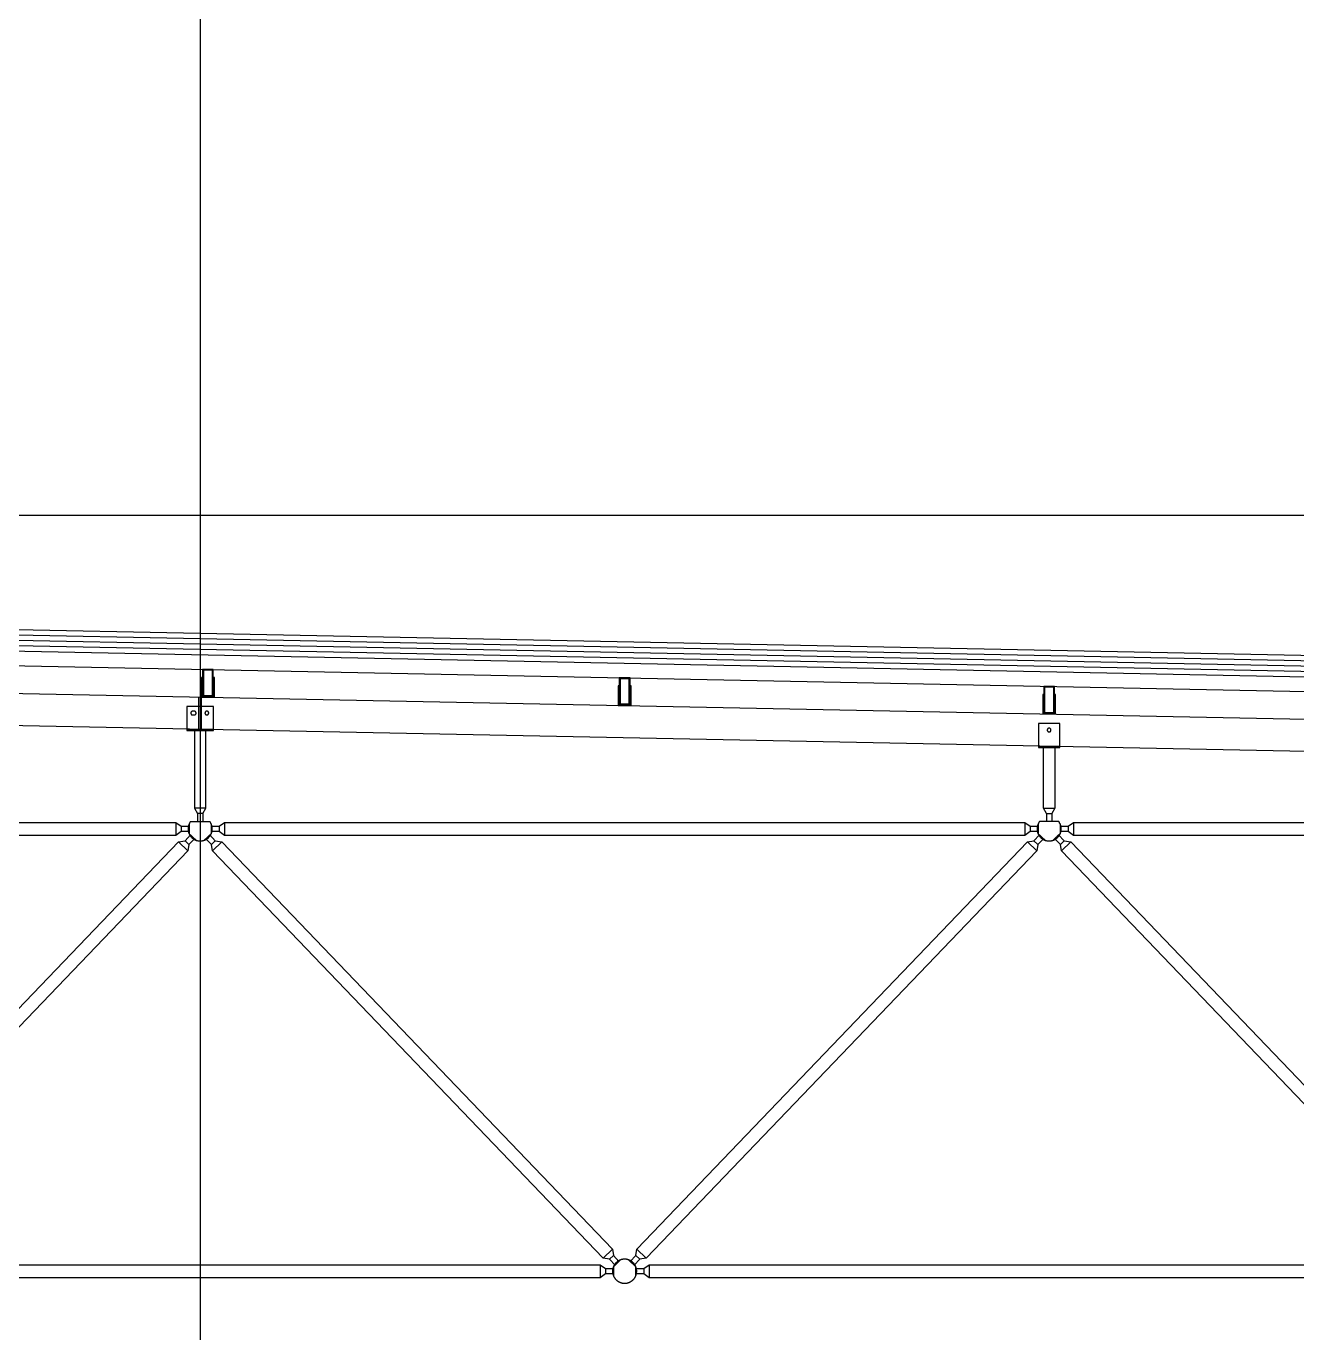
# Model space of a CAD drawing. Header units: centimetres. Extents: x 26200 to 152500, y -600 to 9300.
# Drawn here: x 134087.1 to 134561.1, y 5900.4 to 6387.9 of the extents above; entities that cross this region are included whole.
import ezdxf

# ---------------------------------------------------------------- set-up
doc = ezdxf.new("R2010")
doc.units = ezdxf.units.CM
doc.layers.add('ROTAS-MIMARI-KESIT', color=8, linetype='Continuous')

msp = doc.modelspace()

# ---------------------------------------------------------------- linework, layer by layer
at = {"layer": 'ROTAS-MIMARI-KESIT'}
for p, q in [((134152.07, 6815.33), (134152.07, 5246.86)), ((129817.44, 6205.41), (135636.64, 6205.41))]:
    msp.add_line(p, q, dxfattribs=at)
for points in [[(132727.12, 6185.91), (135502.04, 6130.41)], [(132727.16, 6187.91), (135502.08, 6132.41)], [(132727.2, 6189.91), (135502.04, 6134.41)], [(132727.04, 6181.91), (135502.04, 6126.41)], [(132727.08, 6183.91), (135502.08, 6128.41)], [(132727.04, 6176.41), (135502.04, 6120.91)], [(132885.88, 6162.93), (135422.72, 6112.19)], [(132885.88, 6150.93), (135422.72, 6100.19)], [(134152.54, 6143.6), (134152.84, 6143.6)], [(134152.54, 6142.2), (134152.84, 6142.2)], [(134157.04, 6143.6), (134157.34, 6143.6)], [(134157.04, 6142.2), (134157.34, 6142.2)], [(134151.54, 6134.1), (134151.54, 6137.6)], [(134152.54, 6134.1), (134152.54, 6137.6)], [(134307.98, 6140.44), (134308.28, 6140.44)], [(134307.98, 6139.04), (134308.28, 6139.04)], [(134312.48, 6140.44), (134312.78, 6140.44)], [(134312.48, 6139.04), (134312.78, 6139.04)], [(134466.31, 6137.28), (134466.61, 6137.28)], [(134470.81, 6137.28), (134471.11, 6137.28)], [(134149.24, 6132.3), (134149.23, 6132.3), (134149.21, 6132.3), (134149.2, 6132.3), (134149.18, 6132.3), (134149.16, 6132.3), (134149.15, 6132.3), (134149.13, 6132.3), (134149.12, 6132.29), (134149.1, 6132.29), (134149.08, 6132.29), (134149.07, 6132.28), (134149.05, 6132.28), (134149.03, 6132.27), (134149.02, 6132.27), (134149, 6132.26), (134148.99, 6132.26), (134148.97, 6132.25), (134148.95, 6132.24), (134148.94, 6132.23), (134148.92, 6132.23), (134148.91, 6132.22), (134148.89, 6132.21), (134148.88, 6132.2), (134148.86, 6132.19), (134148.85, 6132.18), (134148.83, 6132.17), (134148.82, 6132.16), (134148.8, 6132.15), (134148.79, 6132.14), (134148.77, 6132.12), (134148.76, 6132.11), (134148.75, 6132.1), (134148.74, 6132.09), (134148.72, 6132.07), (134148.71, 6132.06), (134148.7, 6132.05), (134148.69, 6132.03), (134148.68, 6132.02), (134148.67, 6132), (134148.66, 6131.99), (134148.65, 6131.97), (134148.64, 6131.96), (134148.63, 6131.94), (134148.62, 6131.93), (134148.61, 6131.91), (134148.61, 6131.89), (134148.6, 6131.88), (134148.59, 6131.86), (134148.59, 6131.85), (134148.58, 6131.83), (134148.58, 6131.81), (134148.57, 6131.8), (134148.57, 6131.78), (134148.56, 6131.76), (134148.56, 6131.75), (134148.55, 6131.73), (134148.55, 6131.72), (134148.55, 6131.7), (134148.55, 6131.68), (134148.55, 6131.67), (134148.54, 6131.65), (134148.54, 6131.64), (134148.54, 6131.62), (134148.54, 6131.6), (134148.54, 6131.59), (134148.54, 6131.57), (134148.54, 6131.56), (134148.55, 6131.54), (134148.55, 6131.53), (134148.55, 6131.51), (134148.55, 6131.49), (134148.55, 6131.48), (134148.56, 6131.46), (134148.56, 6131.44), (134148.57, 6131.43), (134148.57, 6131.41), (134148.58, 6131.4), (134148.58, 6131.38), (134148.59, 6131.36), (134148.59, 6131.35), (134148.6, 6131.33), (134148.61, 6131.31), (134148.61, 6131.3), (134148.62, 6131.28), (134148.63, 6131.27), (134148.64, 6131.25), (134148.65, 6131.24), (134148.66, 6131.22), (134148.67, 6131.21), (134148.68, 6131.19), (134148.69, 6131.18), (134148.7, 6131.16), (134148.71, 6131.15), (134148.72, 6131.14), (134148.74, 6131.12), (134148.75, 6131.11), (134148.76, 6131.1), (134148.77, 6131.08), (134148.79, 6131.07), (134148.8, 6131.06), (134148.82, 6131.05), (134148.83, 6131.04), (134148.85, 6131.03), (134148.86, 6131.02), (134148.88, 6131.01), (134148.89, 6131), (134148.91, 6130.99), (134148.92, 6130.98), (134148.94, 6130.97), (134148.95, 6130.97), (134148.97, 6130.96), (134148.99, 6130.95), (134149, 6130.95), (134149.02, 6130.94), (134149.03, 6130.94), (134149.05, 6130.93), (134149.07, 6130.93), (134149.08, 6130.92), (134149.1, 6130.92), (134149.12, 6130.92), (134149.13, 6130.91), (134149.15, 6130.91), (134149.16, 6130.91), (134149.18, 6130.91), (134149.2, 6130.91), (134149.21, 6130.9), (134149.23, 6130.9), (134149.24, 6130.9)], [(134149.84, 6132.3), (134149.24, 6132.3)], [(134149.84, 6130.9), (134149.86, 6130.9), (134149.87, 6130.9), (134149.89, 6130.91), (134149.91, 6130.91), (134149.92, 6130.91), (134149.94, 6130.91), (134149.95, 6130.91), (134149.97, 6130.92), (134149.99, 6130.92), (134150, 6130.92), (134150.02, 6130.93), (134150.04, 6130.93), (134150.05, 6130.94), (134150.07, 6130.94), (134150.08, 6130.95), (134150.1, 6130.95), (134150.12, 6130.96), (134150.13, 6130.97), (134150.15, 6130.97), (134150.16, 6130.98), (134150.18, 6130.99), (134150.2, 6131), (134150.21, 6131.01), (134150.23, 6131.02), (134150.24, 6131.03), (134150.26, 6131.04), (134150.27, 6131.05), (134150.28, 6131.06), (134150.3, 6131.07), (134150.31, 6131.08), (134150.33, 6131.1), (134150.34, 6131.11), (134150.35, 6131.12), (134150.36, 6131.14), (134150.38, 6131.15), (134150.39, 6131.16), (134150.4, 6131.18), (134150.41, 6131.19), (134150.42, 6131.21), (134150.43, 6131.22), (134150.44, 6131.24), (134150.45, 6131.25), (134150.46, 6131.27), (134150.47, 6131.28), (134150.47, 6131.3), (134150.48, 6131.31), (134150.49, 6131.33), (134150.49, 6131.35), (134150.5, 6131.36), (134150.51, 6131.38), (134150.51, 6131.4), (134150.52, 6131.41), (134150.52, 6131.43), (134150.52, 6131.44), (134150.53, 6131.46), (134150.53, 6131.48), (134150.53, 6131.49), (134150.54, 6131.51), (134150.54, 6131.53), (134150.54, 6131.54), (134150.54, 6131.56), (134150.54, 6131.57), (134150.54, 6131.59), (134150.54, 6131.6), (134150.54, 6131.62), (134150.54, 6131.64), (134150.54, 6131.65), (134150.54, 6131.67), (134150.54, 6131.68), (134150.54, 6131.7), (134150.53, 6131.72), (134150.53, 6131.73), (134150.53, 6131.75), (134150.52, 6131.76), (134150.52, 6131.78), (134150.52, 6131.8), (134150.51, 6131.81), (134150.51, 6131.83), (134150.5, 6131.85), (134150.49, 6131.86), (134150.49, 6131.88), (134150.48, 6131.89), (134150.47, 6131.91), (134150.47, 6131.93), (134150.46, 6131.94), (134150.45, 6131.96), (134150.44, 6131.97), (134150.43, 6131.99), (134150.42, 6132), (134150.41, 6132.02), (134150.4, 6132.03), (134150.39, 6132.05), (134150.38, 6132.06), (134150.36, 6132.07), (134150.35, 6132.09), (134150.34, 6132.1), (134150.33, 6132.11), (134150.31, 6132.12), (134150.3, 6132.14), (134150.28, 6132.15), (134150.27, 6132.16), (134150.26, 6132.17), (134150.24, 6132.18), (134150.23, 6132.19), (134150.21, 6132.2), (134150.2, 6132.21), (134150.18, 6132.22), (134150.16, 6132.23), (134150.15, 6132.23), (134150.13, 6132.24), (134150.12, 6132.25), (134150.1, 6132.26), (134150.08, 6132.26), (134150.07, 6132.27), (134150.05, 6132.27), (134150.04, 6132.28), (134150.02, 6132.28), (134150, 6132.29), (134149.99, 6132.29), (134149.97, 6132.29), (134149.95, 6132.3), (134149.94, 6132.3), (134149.92, 6132.3), (134149.91, 6132.3), (134149.89, 6132.3), (134149.87, 6132.3), (134149.86, 6132.3), (134149.84, 6132.3)], [(134151.54, 6125.62), (134151.54, 6134.1)], [(134152.54, 6125.59), (134152.54, 6134.1)], [(134466.31, 6135.88), (134466.61, 6135.88)], [(134470.81, 6135.88), (134471.11, 6135.88)], [(134149.24, 6130.9), (134149.84, 6130.9)], [(134147.04, 6125.6), (134157.04, 6125.6)], [(134149.92, 6125.1), (134149.92, 6096.11)], [(134154.16, 6096.11), (134154.16, 6125.1)], [(134464.71, 6119.27), (134472.71, 6119.27)], [(134466.59, 6096.11), (134466.59, 6118.77)], [(134470.83, 6118.77), (134470.83, 6096.11)], [(134149.92, 6096.11), (134151.04, 6094.11)], [(134154.16, 6096.11), (134149.92, 6096.11)], [(134151.04, 6094.11), (134151.04, 6091.11)], [(134153.04, 6094.11), (134151.04, 6094.11)], [(134153.04, 6094.11), (134154.16, 6096.11)], [(134153.04, 6094.11), (134153.04, 6091.11)], [(134467.71, 6094.11), (134466.59, 6096.11)], [(134466.59, 6096.11), (134470.83, 6096.11)], [(134467.71, 6094.11), (134467.71, 6091.11)], [(134467.71, 6094.11), (134469.71, 6094.11)], [(134470.83, 6096.11), (134469.71, 6094.11)], [(134469.71, 6094.11), (134469.71, 6091.11)], [(133839.48, 6089.41), (133842.48, 6089.41), (133844.48, 6090.82), (134142.94, 6090.82), (134144.94, 6089.41), (134147.94, 6089.41)], [(134142.94, 6090.82), (134142.94, 6085.99)], [(134144.94, 6089.41), (134144.94, 6087.41)], [(134148.44, 6091.11), (134148.36, 6090.99), (134148.27, 6090.86), (134148.19, 6090.74), (134148.12, 6090.6), (134148.04, 6090.47), (134147.97, 6090.33), (134147.91, 6090.19), (134147.85, 6090.05), (134147.8, 6089.9), (134147.77, 6089.82), (134147.75, 6089.75), (134147.72, 6089.67), (134147.7, 6089.6), (134147.68, 6089.52), (134147.66, 6089.44), (134147.65, 6089.36), (134147.63, 6089.29), (134147.61, 6089.21), (134147.6, 6089.13), (134147.59, 6089.05), (134147.58, 6088.97), (134147.57, 6088.89), (134147.56, 6088.81), (134147.55, 6088.73), (134147.55, 6088.65), (134147.55, 6088.57), (134147.54, 6088.49), (134147.54, 6088.41), (134147.54, 6088.33), (134147.55, 6088.26), (134147.55, 6088.18), (134147.55, 6088.1), (134147.56, 6088.02), (134147.57, 6087.94), (134147.58, 6087.86), (134147.59, 6087.78), (134147.6, 6087.7), (134147.63, 6087.55), (134147.66, 6087.4), (134147.7, 6087.25), (134147.74, 6087.1), (134147.79, 6086.95), (134147.84, 6086.81), (134147.89, 6086.67), (134147.95, 6086.53), (134148.02, 6086.4), (134148.09, 6086.26), (134148.16, 6086.13), (134148.24, 6086.01), (134148.32, 6085.88), (134148.41, 6085.75), (134148.5, 6085.63), (134148.6, 6085.51), (134148.71, 6085.39), (134148.81, 6085.28), (134148.87, 6085.22), (134148.92, 6085.17), (134148.98, 6085.11), (134149.04, 6085.06), (134149.1, 6085.01), (134149.16, 6084.95), (134149.22, 6084.9), (134149.28, 6084.85), (134149.35, 6084.81), (134149.41, 6084.76), (134149.48, 6084.71), (134149.54, 6084.67), (134149.61, 6084.62), (134149.68, 6084.58), (134149.75, 6084.54), (134149.81, 6084.5), (134149.88, 6084.46), (134149.95, 6084.42), (134150.03, 6084.39), (134150.1, 6084.35), (134150.17, 6084.32), (134150.24, 6084.29), (134150.32, 6084.25), (134150.39, 6084.22), (134150.46, 6084.2), (134150.54, 6084.17), (134150.61, 6084.14), (134150.69, 6084.12), (134150.84, 6084.07), (134150.99, 6084.03), (134151.14, 6084), (134151.29, 6083.97), (134151.44, 6083.95), (134151.59, 6083.93), (134151.75, 6083.92), (134151.89, 6083.91), (134152.04, 6083.91), (134152.19, 6083.91), (134152.34, 6083.92), (134152.49, 6083.93), (134152.64, 6083.95), (134152.79, 6083.97), (134152.95, 6084), (134153.1, 6084.03), (134153.25, 6084.07), (134153.4, 6084.12), (134153.47, 6084.14), (134153.55, 6084.17), (134153.62, 6084.2), (134153.7, 6084.22), (134153.77, 6084.25), (134153.84, 6084.29), (134153.92, 6084.32), (134153.99, 6084.35), (134154.06, 6084.39), (134154.13, 6084.42), (134154.2, 6084.46), (134154.27, 6084.5), (134154.34, 6084.54), (134154.41, 6084.58), (134154.48, 6084.62), (134154.54, 6084.67), (134154.61, 6084.71), (134154.67, 6084.76), (134154.74, 6084.81), (134154.8, 6084.85), (134154.86, 6084.9), (134154.93, 6084.95), (134154.99, 6085.01), (134155.05, 6085.06), (134155.1, 6085.11), (134155.16, 6085.17), (134155.22, 6085.22), (134155.27, 6085.28), (134155.38, 6085.39), (134155.48, 6085.51), (134155.58, 6085.63), (134155.68, 6085.75), (134155.76, 6085.88), (134155.85, 6086.01), (134155.93, 6086.13), (134156, 6086.26), (134156.07, 6086.4), (134156.13, 6086.53), (134156.19, 6086.67), (134156.25, 6086.81), (134156.3, 6086.95), (134156.35, 6087.1), (134156.39, 6087.25), (134156.43, 6087.4), (134156.46, 6087.55), (134156.49, 6087.7), (134156.5, 6087.78), (134156.51, 6087.86), (134156.52, 6087.94), (134156.53, 6088.02), (134156.53, 6088.1), (134156.54, 6088.18), (134156.54, 6088.26), (134156.54, 6088.33), (134156.54, 6088.41), (134156.54, 6088.49), (134156.54, 6088.57), (134156.54, 6088.65), (134156.53, 6088.73), (134156.53, 6088.81), (134156.52, 6088.89), (134156.51, 6088.97), (134156.5, 6089.05), (134156.49, 6089.13), (134156.47, 6089.21), (134156.46, 6089.29), (134156.44, 6089.36), (134156.42, 6089.44), (134156.4, 6089.52), (134156.38, 6089.6), (134156.36, 6089.67), (134156.34, 6089.75), (134156.32, 6089.82), (134156.29, 6089.9), (134156.24, 6090.05), (134156.18, 6090.19), (134156.11, 6090.33), (134156.04, 6090.47), (134155.97, 6090.6), (134155.89, 6090.74), (134155.81, 6090.86), (134155.73, 6090.99), (134155.64, 6091.11)], [(134147.94, 6090.26), (134147.94, 6086.55)], [(134148.44, 6091.11), (134155.64, 6091.11)], [(134156.14, 6089.41), (134159.14, 6089.41), (134161.14, 6090.82), (134459.61, 6090.82), (134461.61, 6089.41), (134464.61, 6089.41)], [(134156.14, 6090.26), (134156.14, 6086.55)], [(134159.14, 6089.41), (134159.14, 6087.41)], [(134161.14, 6090.82), (134161.14, 6085.99)], [(134459.61, 6090.82), (134459.61, 6085.99)], [(134461.61, 6089.41), (134461.61, 6087.41)], [(134465.11, 6091.11), (134465.02, 6090.99), (134464.94, 6090.86), (134464.86, 6090.74), (134464.78, 6090.6), (134464.71, 6090.47), (134464.64, 6090.33), (134464.58, 6090.19), (134464.52, 6090.05), (134464.46, 6089.9), (134464.44, 6089.82), (134464.41, 6089.75), (134464.39, 6089.67), (134464.37, 6089.6), (134464.35, 6089.52), (134464.33, 6089.44), (134464.31, 6089.36), (134464.3, 6089.29), (134464.28, 6089.21), (134464.27, 6089.13), (134464.26, 6089.05), (134464.25, 6088.97), (134464.24, 6088.89), (134464.23, 6088.81), (134464.22, 6088.73), (134464.22, 6088.65), (134464.21, 6088.57), (134464.21, 6088.49), (134464.21, 6088.41), (134464.21, 6088.33), (134464.21, 6088.26), (134464.22, 6088.18), (134464.22, 6088.1), (134464.23, 6088.02), (134464.23, 6087.94), (134464.24, 6087.86), (134464.25, 6087.78), (134464.27, 6087.7), (134464.29, 6087.55), (134464.33, 6087.4), (134464.36, 6087.25), (134464.41, 6087.1), (134464.45, 6086.95), (134464.5, 6086.81), (134464.56, 6086.67), (134464.62, 6086.53), (134464.68, 6086.4), (134464.75, 6086.26), (134464.83, 6086.13), (134464.91, 6086.01), (134464.99, 6085.88), (134465.08, 6085.75), (134465.17, 6085.63), (134465.27, 6085.51), (134465.37, 6085.39), (134465.48, 6085.28), (134465.53, 6085.22), (134465.59, 6085.17), (134465.65, 6085.11), (134465.71, 6085.06), (134465.77, 6085.01), (134465.83, 6084.95), (134465.89, 6084.9), (134465.95, 6084.85), (134466.01, 6084.81), (134466.08, 6084.76), (134466.14, 6084.71), (134466.21, 6084.67), (134466.28, 6084.62), (134466.34, 6084.58), (134466.41, 6084.54), (134466.48, 6084.5), (134466.55, 6084.46), (134466.62, 6084.42), (134466.69, 6084.39), (134466.76, 6084.35), (134466.84, 6084.32), (134466.91, 6084.29), (134466.98, 6084.25), (134467.06, 6084.22), (134467.13, 6084.2), (134467.2, 6084.17), (134467.28, 6084.14), (134467.35, 6084.12), (134467.5, 6084.07), (134467.65, 6084.03), (134467.81, 6084), (134467.96, 6083.97), (134468.11, 6083.95), (134468.26, 6083.93), (134468.41, 6083.92), (134468.56, 6083.91), (134468.71, 6083.91), (134468.86, 6083.91), (134469.01, 6083.92), (134469.16, 6083.93), (134469.31, 6083.95), (134469.46, 6083.97), (134469.61, 6084), (134469.76, 6084.03), (134469.92, 6084.07), (134470.07, 6084.12), (134470.14, 6084.14), (134470.22, 6084.17), (134470.29, 6084.2), (134470.36, 6084.22), (134470.44, 6084.25), (134470.51, 6084.29), (134470.58, 6084.32), (134470.66, 6084.35), (134470.73, 6084.39), (134470.8, 6084.42), (134470.87, 6084.46), (134470.94, 6084.5), (134471.01, 6084.54), (134471.08, 6084.58), (134471.14, 6084.62), (134471.21, 6084.67), (134471.28, 6084.71), (134471.34, 6084.76), (134471.41, 6084.81), (134471.47, 6084.85), (134471.53, 6084.9), (134471.59, 6084.95), (134471.65, 6085.01), (134471.71, 6085.06), (134471.77, 6085.11), (134471.83, 6085.17), (134471.89, 6085.22), (134471.94, 6085.28), (134472.05, 6085.39), (134472.15, 6085.51), (134472.25, 6085.63), (134472.34, 6085.75), (134472.43, 6085.88), (134472.51, 6086.01), (134472.59, 6086.13), (134472.67, 6086.26), (134472.73, 6086.4), (134472.8, 6086.53), (134472.86, 6086.67), (134472.92, 6086.81), (134472.97, 6086.95), (134473.01, 6087.1), (134473.06, 6087.25), (134473.09, 6087.4), (134473.13, 6087.55), (134473.15, 6087.7), (134473.17, 6087.78), (134473.18, 6087.86), (134473.19, 6087.94), (134473.19, 6088.02), (134473.2, 6088.1), (134473.2, 6088.18), (134473.21, 6088.26), (134473.21, 6088.33), (134473.21, 6088.41), (134473.21, 6088.49), (134473.21, 6088.57), (134473.2, 6088.65), (134473.2, 6088.73), (134473.19, 6088.81), (134473.18, 6088.89), (134473.17, 6088.97), (134473.16, 6089.05), (134473.15, 6089.13), (134473.14, 6089.21), (134473.12, 6089.29), (134473.11, 6089.36), (134473.09, 6089.44), (134473.07, 6089.52), (134473.05, 6089.6), (134473.03, 6089.67), (134473.01, 6089.75), (134472.98, 6089.82), (134472.96, 6089.9), (134472.9, 6090.05), (134472.84, 6090.19), (134472.78, 6090.33), (134472.71, 6090.47), (134472.64, 6090.6), (134472.56, 6090.74), (134472.48, 6090.86), (134472.4, 6090.99), (134472.31, 6091.11)], [(134464.61, 6090.26), (134464.61, 6086.55)], [(134472.31, 6091.11), (134465.11, 6091.11)], [(134472.81, 6089.41), (134475.81, 6089.41), (134477.81, 6090.82), (134776.28, 6090.82), (134778.28, 6089.41), (134781.28, 6089.41)], [(134472.81, 6090.26), (134472.81, 6086.55)], [(134475.81, 6089.41), (134475.81, 6087.41)], [(134477.81, 6090.82), (134477.81, 6085.99)], [(134147.94, 6087.41), (134144.94, 6087.41), (134142.94, 6085.99), (133844.48, 6085.99), (133842.48, 6087.41), (133839.48, 6087.41)], [(134144, 6083.52), (134147.49, 6080.17)], [(134146.41, 6083.98), (134147.85, 6082.59)], [(134147.87, 6086.73), (134150.54, 6084.17)], [(134156.22, 6086.73), (134153.54, 6084.17)], [(134464.61, 6087.41), (134461.61, 6087.41), (134459.61, 6085.99), (134161.14, 6085.99), (134159.14, 6087.41), (134156.14, 6087.41)], [(134157.68, 6083.98), (134156.24, 6082.59)], [(134160.09, 6083.52), (134156.6, 6080.17)], [(134460.67, 6083.52), (134464.15, 6080.17)], [(134463.07, 6083.98), (134464.52, 6082.59)], [(134464.53, 6086.73), (134467.21, 6084.17)], [(134472.89, 6086.73), (134470.21, 6084.17)], [(134781.28, 6087.41), (134778.28, 6087.41), (134776.28, 6085.99), (134477.81, 6085.99), (134475.81, 6087.41), (134472.81, 6087.41)], [(134474.35, 6083.98), (134472.9, 6082.59)], [(134476.75, 6083.52), (134473.27, 6080.17)], [(134305.82, 5931.65), (134302.33, 5928.3)], [(134306.18, 5929.22), (134304.74, 5927.84)], [(134308.88, 5927.65), (134306.2, 5925.08)], [(134311.88, 5927.65), (134314.55, 5925.08)], [(134314.57, 5929.22), (134316.01, 5927.84)], [(134314.93, 5931.65), (134318.42, 5928.3)], [(133997.81, 5924.41), (134000.81, 5924.41), (134002.81, 5925.82), (134301.28, 5925.82), (134303.28, 5924.41), (134306.28, 5924.41)], [(134301.28, 5925.82), (134301.28, 5920.99)], [(134303.28, 5924.41), (134303.28, 5922.41)], [(134306.28, 5925.26), (134306.28, 5921.55)], [(134314.48, 5924.41), (134317.48, 5924.41), (134319.48, 5925.82), (134617.94, 5925.82), (134619.94, 5924.41), (134622.94, 5924.41)], [(134314.48, 5925.26), (134314.48, 5921.55)], [(134317.48, 5924.41), (134317.48, 5922.41)], [(134319.48, 5925.82), (134319.48, 5920.99)], [(134306.28, 5922.41), (134303.28, 5922.41), (134301.28, 5920.99), (134002.81, 5920.99), (134000.81, 5922.41), (133997.81, 5922.41)], [(134622.94, 5922.41), (134619.94, 5922.41), (134617.94, 5920.99), (134319.48, 5920.99), (134317.48, 5922.41), (134314.48, 5922.41)]]:
    msp.add_lwpolyline(points, dxfattribs=at)
for points in [[(134152.94, 6137.9), (134156.94, 6137.9), (134156.94, 6147.9), (134152.94, 6147.9)], [(134153.24, 6138.2), (134156.64, 6138.2), (134156.64, 6147.6), (134153.24, 6147.6)], [(134157.04, 6137.9), (134152.84, 6137.9), (134152.84, 6144.9), (134152.54, 6144.9), (134152.54, 6137.6), (134157.34, 6137.6), (134157.34, 6144.9), (134157.04, 6144.9)], [(134308.38, 6134.74), (134312.38, 6134.74), (134312.38, 6144.74), (134308.38, 6144.74)], [(134308.68, 6135.04), (134312.08, 6135.04), (134312.08, 6144.44), (134308.68, 6144.44)], [(134312.48, 6134.74), (134308.28, 6134.74), (134308.28, 6141.74), (134307.98, 6141.74), (134307.98, 6134.44), (134312.78, 6134.44), (134312.78, 6141.74), (134312.48, 6141.74)], [(134470.81, 6131.58), (134466.61, 6131.58), (134466.61, 6138.58), (134466.31, 6138.58), (134466.31, 6131.28), (134471.11, 6131.28), (134471.11, 6138.58), (134470.81, 6138.58)], [(134466.71, 6131.58), (134470.71, 6131.58), (134470.71, 6141.58), (134466.71, 6141.58)], [(134467.01, 6131.88), (134470.41, 6131.88), (134470.41, 6141.28), (134467.01, 6141.28)], [(134157.04, 6134.1), (134147.04, 6134.1), (134147.04, 6125.1), (134157.04, 6125.1)], [(134155.24, 6131.6), (134155.24, 6131.62), (134155.24, 6131.64), (134155.24, 6131.65), (134155.24, 6131.67), (134155.24, 6131.68), (134155.24, 6131.7), (134155.23, 6131.72), (134155.23, 6131.73), (134155.23, 6131.75), (134155.22, 6131.76), (134155.22, 6131.78), (134155.22, 6131.8), (134155.21, 6131.81), (134155.21, 6131.83), (134155.2, 6131.85), (134155.19, 6131.86), (134155.19, 6131.88), (134155.18, 6131.89), (134155.17, 6131.91), (134155.17, 6131.93), (134155.16, 6131.94), (134155.15, 6131.96), (134155.14, 6131.97), (134155.13, 6131.99), (134155.12, 6132), (134155.11, 6132.02), (134155.1, 6132.03), (134155.09, 6132.05), (134155.08, 6132.06), (134155.06, 6132.07), (134155.05, 6132.09), (134155.04, 6132.1), (134155.03, 6132.11), (134155.01, 6132.12), (134155, 6132.14), (134154.98, 6132.15), (134154.97, 6132.16), (134154.96, 6132.17), (134154.94, 6132.18), (134154.93, 6132.19), (134154.91, 6132.2), (134154.9, 6132.21), (134154.88, 6132.22), (134154.86, 6132.23), (134154.85, 6132.23), (134154.83, 6132.24), (134154.82, 6132.25), (134154.8, 6132.26), (134154.78, 6132.26), (134154.77, 6132.27), (134154.75, 6132.27), (134154.74, 6132.28), (134154.72, 6132.28), (134154.7, 6132.29), (134154.69, 6132.29), (134154.67, 6132.29), (134154.65, 6132.3), (134154.64, 6132.3), (134154.62, 6132.3), (134154.61, 6132.3), (134154.59, 6132.3), (134154.57, 6132.3), (134154.56, 6132.3), (134154.54, 6132.3), (134154.53, 6132.3), (134154.51, 6132.3), (134154.5, 6132.3), (134154.48, 6132.3), (134154.46, 6132.3), (134154.45, 6132.3), (134154.43, 6132.3), (134154.42, 6132.29), (134154.4, 6132.29), (134154.38, 6132.29), (134154.37, 6132.28), (134154.35, 6132.28), (134154.33, 6132.27), (134154.32, 6132.27), (134154.3, 6132.26), (134154.29, 6132.26), (134154.27, 6132.25), (134154.25, 6132.24), (134154.24, 6132.23), (134154.22, 6132.23), (134154.21, 6132.22), (134154.19, 6132.21), (134154.18, 6132.2), (134154.16, 6132.19), (134154.15, 6132.18), (134154.13, 6132.17), (134154.12, 6132.16), (134154.1, 6132.15), (134154.09, 6132.14), (134154.07, 6132.12), (134154.06, 6132.11), (134154.05, 6132.1), (134154.04, 6132.09), (134154.02, 6132.07), (134154.01, 6132.06), (134154, 6132.05), (134153.99, 6132.03), (134153.98, 6132.02), (134153.97, 6132), (134153.96, 6131.99), (134153.95, 6131.97), (134153.94, 6131.96), (134153.93, 6131.94), (134153.92, 6131.93), (134153.91, 6131.91), (134153.91, 6131.89), (134153.9, 6131.88), (134153.89, 6131.86), (134153.89, 6131.85), (134153.88, 6131.83), (134153.88, 6131.81), (134153.87, 6131.8), (134153.87, 6131.78), (134153.86, 6131.76), (134153.86, 6131.75), (134153.85, 6131.73), (134153.85, 6131.72), (134153.85, 6131.7), (134153.85, 6131.68), (134153.85, 6131.67), (134153.84, 6131.65), (134153.84, 6131.64), (134153.84, 6131.62), (134153.84, 6131.6), (134153.84, 6131.59), (134153.84, 6131.57), (134153.84, 6131.56), (134153.85, 6131.54), (134153.85, 6131.53), (134153.85, 6131.51), (134153.85, 6131.49), (134153.85, 6131.48), (134153.86, 6131.46), (134153.86, 6131.44), (134153.87, 6131.43), (134153.87, 6131.41), (134153.88, 6131.4), (134153.88, 6131.38), (134153.89, 6131.36), (134153.89, 6131.35), (134153.9, 6131.33), (134153.91, 6131.31), (134153.91, 6131.3), (134153.92, 6131.28), (134153.93, 6131.27), (134153.94, 6131.25), (134153.95, 6131.24), (134153.96, 6131.22), (134153.97, 6131.21), (134153.98, 6131.19), (134153.99, 6131.18), (134154, 6131.16), (134154.01, 6131.15), (134154.02, 6131.14), (134154.04, 6131.12), (134154.05, 6131.11), (134154.06, 6131.1), (134154.07, 6131.08), (134154.09, 6131.07), (134154.1, 6131.06), (134154.12, 6131.05), (134154.13, 6131.04), (134154.15, 6131.03), (134154.16, 6131.02), (134154.18, 6131.01), (134154.19, 6131), (134154.21, 6130.99), (134154.22, 6130.98), (134154.24, 6130.97), (134154.25, 6130.97), (134154.27, 6130.96), (134154.29, 6130.95), (134154.3, 6130.95), (134154.32, 6130.94), (134154.33, 6130.94), (134154.35, 6130.93), (134154.37, 6130.93), (134154.38, 6130.92), (134154.4, 6130.92), (134154.42, 6130.92), (134154.43, 6130.91), (134154.45, 6130.91), (134154.46, 6130.91), (134154.48, 6130.91), (134154.5, 6130.91), (134154.51, 6130.9), (134154.53, 6130.9), (134154.54, 6130.9), (134154.56, 6130.9), (134154.57, 6130.9), (134154.59, 6130.91), (134154.61, 6130.91), (134154.62, 6130.91), (134154.64, 6130.91), (134154.65, 6130.91), (134154.67, 6130.92), (134154.69, 6130.92), (134154.7, 6130.92), (134154.72, 6130.93), (134154.74, 6130.93), (134154.75, 6130.94), (134154.77, 6130.94), (134154.78, 6130.95), (134154.8, 6130.95), (134154.82, 6130.96), (134154.83, 6130.97), (134154.85, 6130.97), (134154.86, 6130.98), (134154.88, 6130.99), (134154.9, 6131), (134154.91, 6131.01), (134154.93, 6131.02), (134154.94, 6131.03), (134154.96, 6131.04), (134154.97, 6131.05), (134154.98, 6131.06), (134155, 6131.07), (134155.01, 6131.08), (134155.03, 6131.1), (134155.04, 6131.11), (134155.05, 6131.12), (134155.06, 6131.14), (134155.08, 6131.15), (134155.09, 6131.16), (134155.1, 6131.18), (134155.11, 6131.19), (134155.12, 6131.21), (134155.13, 6131.22), (134155.14, 6131.24), (134155.15, 6131.25), (134155.16, 6131.27), (134155.17, 6131.28), (134155.17, 6131.3), (134155.18, 6131.31), (134155.19, 6131.33), (134155.19, 6131.35), (134155.2, 6131.36), (134155.21, 6131.38), (134155.21, 6131.4), (134155.22, 6131.41), (134155.22, 6131.43), (134155.22, 6131.44), (134155.23, 6131.46), (134155.23, 6131.48), (134155.23, 6131.49), (134155.24, 6131.51), (134155.24, 6131.53), (134155.24, 6131.54), (134155.24, 6131.56), (134155.24, 6131.57), (134155.24, 6131.59)], [(134472.71, 6127.77), (134464.71, 6127.77), (134464.71, 6118.77), (134472.71, 6118.77)], [(134469.41, 6125.27), (134469.41, 6125.29), (134469.41, 6125.3), (134469.41, 6125.32), (134469.41, 6125.33), (134469.41, 6125.35), (134469.4, 6125.37), (134469.4, 6125.38), (134469.4, 6125.4), (134469.39, 6125.41), (134469.39, 6125.43), (134469.39, 6125.45), (134469.38, 6125.46), (134469.38, 6125.48), (134469.37, 6125.5), (134469.37, 6125.51), (134469.36, 6125.53), (134469.35, 6125.54), (134469.35, 6125.56), (134469.34, 6125.58), (134469.33, 6125.59), (134469.32, 6125.61), (134469.31, 6125.62), (134469.31, 6125.64), (134469.3, 6125.65), (134469.29, 6125.67), (134469.28, 6125.68), (134469.26, 6125.7), (134469.25, 6125.71), (134469.24, 6125.73), (134469.23, 6125.74), (134469.22, 6125.75), (134469.2, 6125.77), (134469.19, 6125.78), (134469.18, 6125.79), (134469.16, 6125.8), (134469.15, 6125.81), (134469.14, 6125.83), (134469.12, 6125.84), (134469.11, 6125.85), (134469.09, 6125.86), (134469.08, 6125.87), (134469.06, 6125.88), (134469.05, 6125.88), (134469.03, 6125.89), (134469.02, 6125.9), (134469, 6125.91), (134468.98, 6125.92), (134468.97, 6125.92), (134468.95, 6125.93), (134468.94, 6125.93), (134468.92, 6125.94), (134468.9, 6125.94), (134468.89, 6125.95), (134468.87, 6125.95), (134468.85, 6125.96), (134468.84, 6125.96), (134468.82, 6125.96), (134468.8, 6125.96), (134468.79, 6125.97), (134468.77, 6125.97), (134468.76, 6125.97), (134468.74, 6125.97), (134468.73, 6125.97), (134468.71, 6125.97), (134468.69, 6125.97), (134468.68, 6125.97), (134468.66, 6125.97), (134468.65, 6125.97), (134468.63, 6125.97), (134468.61, 6125.96), (134468.6, 6125.96), (134468.58, 6125.96), (134468.57, 6125.96), (134468.55, 6125.95), (134468.53, 6125.95), (134468.52, 6125.94), (134468.5, 6125.94), (134468.48, 6125.93), (134468.47, 6125.93), (134468.45, 6125.92), (134468.44, 6125.92), (134468.42, 6125.91), (134468.4, 6125.9), (134468.39, 6125.89), (134468.37, 6125.88), (134468.36, 6125.88), (134468.34, 6125.87), (134468.33, 6125.86), (134468.31, 6125.85), (134468.3, 6125.84), (134468.28, 6125.83), (134468.27, 6125.81), (134468.25, 6125.8), (134468.24, 6125.79), (134468.23, 6125.78), (134468.21, 6125.77), (134468.2, 6125.75), (134468.19, 6125.74), (134468.18, 6125.73), (134468.17, 6125.71), (134468.16, 6125.7), (134468.14, 6125.68), (134468.13, 6125.67), (134468.12, 6125.65), (134468.11, 6125.64), (134468.11, 6125.62), (134468.1, 6125.61), (134468.09, 6125.59), (134468.08, 6125.58), (134468.07, 6125.56), (134468.07, 6125.54), (134468.06, 6125.53), (134468.05, 6125.51), (134468.05, 6125.5), (134468.04, 6125.48), (134468.04, 6125.46), (134468.03, 6125.45), (134468.03, 6125.43), (134468.02, 6125.41), (134468.02, 6125.4), (134468.02, 6125.38), (134468.02, 6125.37), (134468.01, 6125.35), (134468.01, 6125.33), (134468.01, 6125.32), (134468.01, 6125.3), (134468.01, 6125.29), (134468.01, 6125.27), (134468.01, 6125.26), (134468.01, 6125.24), (134468.01, 6125.22), (134468.01, 6125.21), (134468.01, 6125.19), (134468.02, 6125.18), (134468.02, 6125.16), (134468.02, 6125.14), (134468.02, 6125.13), (134468.03, 6125.11), (134468.03, 6125.09), (134468.04, 6125.08), (134468.04, 6125.06), (134468.05, 6125.05), (134468.05, 6125.03), (134468.06, 6125.01), (134468.07, 6125), (134468.07, 6124.98), (134468.08, 6124.97), (134468.09, 6124.95), (134468.1, 6124.93), (134468.11, 6124.92), (134468.11, 6124.9), (134468.12, 6124.89), (134468.13, 6124.87), (134468.14, 6124.86), (134468.16, 6124.84), (134468.17, 6124.83), (134468.18, 6124.82), (134468.19, 6124.8), (134468.2, 6124.79), (134468.21, 6124.78), (134468.23, 6124.76), (134468.24, 6124.75), (134468.25, 6124.74), (134468.27, 6124.73), (134468.28, 6124.72), (134468.3, 6124.71), (134468.31, 6124.69), (134468.33, 6124.68), (134468.34, 6124.68), (134468.36, 6124.67), (134468.37, 6124.66), (134468.39, 6124.65), (134468.4, 6124.64), (134468.42, 6124.63), (134468.44, 6124.63), (134468.45, 6124.62), (134468.47, 6124.61), (134468.48, 6124.61), (134468.5, 6124.6), (134468.52, 6124.6), (134468.53, 6124.59), (134468.55, 6124.59), (134468.57, 6124.59), (134468.58, 6124.58), (134468.6, 6124.58), (134468.61, 6124.58), (134468.63, 6124.58), (134468.65, 6124.57), (134468.66, 6124.57), (134468.68, 6124.57), (134468.69, 6124.57), (134468.71, 6124.57), (134468.73, 6124.57), (134468.74, 6124.57), (134468.76, 6124.57), (134468.77, 6124.57), (134468.79, 6124.58), (134468.8, 6124.58), (134468.82, 6124.58), (134468.84, 6124.58), (134468.85, 6124.59), (134468.87, 6124.59), (134468.89, 6124.59), (134468.9, 6124.6), (134468.92, 6124.6), (134468.94, 6124.61), (134468.95, 6124.61), (134468.97, 6124.62), (134468.98, 6124.63), (134469, 6124.63), (134469.02, 6124.64), (134469.03, 6124.65), (134469.05, 6124.66), (134469.06, 6124.67), (134469.08, 6124.68), (134469.09, 6124.68), (134469.11, 6124.69), (134469.12, 6124.71), (134469.14, 6124.72), (134469.15, 6124.73), (134469.16, 6124.74), (134469.18, 6124.75), (134469.19, 6124.76), (134469.2, 6124.78), (134469.22, 6124.79), (134469.23, 6124.8), (134469.24, 6124.82), (134469.25, 6124.83), (134469.26, 6124.84), (134469.28, 6124.86), (134469.29, 6124.87), (134469.3, 6124.89), (134469.31, 6124.9), (134469.31, 6124.92), (134469.32, 6124.93), (134469.33, 6124.95), (134469.34, 6124.97), (134469.35, 6124.98), (134469.35, 6125), (134469.36, 6125.01), (134469.37, 6125.03), (134469.37, 6125.05), (134469.38, 6125.06), (134469.38, 6125.08), (134469.39, 6125.09), (134469.39, 6125.11), (134469.39, 6125.13), (134469.4, 6125.14), (134469.4, 6125.16), (134469.4, 6125.18), (134469.41, 6125.19), (134469.41, 6125.21), (134469.41, 6125.22), (134469.41, 6125.24), (134469.41, 6125.26)], [(133995.83, 5927.06), (133997.9, 5929.22), (133998.27, 5931.65), (134144, 6083.52), (134146.41, 6083.98), (134148.48, 6086.14), (134149.93, 6084.76), (134147.85, 6082.59), (134147.49, 6080.17), (134001.75, 5928.3), (133999.35, 5927.84), (133997.27, 5925.67)], [(134155.6, 6086.14), (134157.68, 6083.98), (134160.09, 6083.52), (134305.82, 5931.65), (134306.18, 5929.22), (134308.26, 5927.06), (134306.82, 5925.67), (134304.74, 5927.84), (134302.33, 5928.3), (134156.6, 6080.17), (134156.24, 6082.59), (134154.16, 6084.76)], [(134312.49, 5927.06), (134314.57, 5929.22), (134314.93, 5931.65), (134460.67, 6083.52), (134463.07, 6083.98), (134465.15, 6086.14), (134466.59, 6084.76), (134464.52, 6082.59), (134464.15, 6080.17), (134318.42, 5928.3), (134316.01, 5927.84), (134313.94, 5925.67)], [(134472.27, 6086.14), (134474.35, 6083.98), (134476.75, 6083.52), (134622.49, 5931.65), (134622.85, 5929.22), (134624.93, 5927.06), (134623.48, 5925.67), (134621.41, 5927.84), (134619, 5928.3), (134473.27, 6080.17), (134472.9, 6082.59), (134470.83, 6084.76)], [(134314.88, 5923.41), (134314.88, 5923.51), (134314.87, 5923.61), (134314.87, 5923.71), (134314.86, 5923.81), (134314.85, 5923.92), (134314.83, 5924.02), (134314.82, 5924.12), (134314.8, 5924.23), (134314.78, 5924.33), (134314.76, 5924.44), (134314.73, 5924.54), (134314.7, 5924.65), (134314.67, 5924.75), (134314.64, 5924.86), (134314.6, 5924.96), (134314.56, 5925.07), (134314.52, 5925.17), (134314.47, 5925.27), (134314.42, 5925.37), (134314.37, 5925.48), (134314.32, 5925.58), (134314.26, 5925.68), (134314.2, 5925.77), (134314.14, 5925.87), (134314.08, 5925.97), (134314.01, 5926.06), (134313.94, 5926.15), (134313.87, 5926.25), (134313.8, 5926.33), (134313.72, 5926.42), (134313.64, 5926.51), (134313.56, 5926.59), (134313.48, 5926.67), (134313.39, 5926.75), (134313.3, 5926.83), (134313.21, 5926.9), (134313.12, 5926.97), (134313.03, 5927.04), (134312.93, 5927.11), (134312.84, 5927.18), (134312.74, 5927.24), (134312.64, 5927.3), (134312.54, 5927.35), (134312.44, 5927.41), (134312.34, 5927.46), (134312.24, 5927.51), (134312.14, 5927.55), (134312.03, 5927.59), (134311.93, 5927.63), (134311.82, 5927.67), (134311.72, 5927.7), (134311.61, 5927.74), (134311.51, 5927.76), (134311.4, 5927.79), (134311.3, 5927.81), (134311.2, 5927.83), (134311.09, 5927.85), (134310.99, 5927.87), (134310.88, 5927.88), (134310.78, 5927.89), (134310.68, 5927.9), (134310.58, 5927.9), (134310.48, 5927.91), (134310.38, 5927.91), (134310.28, 5927.91), (134310.18, 5927.9), (134310.07, 5927.9), (134309.97, 5927.89), (134309.87, 5927.88), (134309.77, 5927.87), (134309.66, 5927.85), (134309.56, 5927.83), (134309.45, 5927.81), (134309.35, 5927.79), (134309.24, 5927.76), (134309.14, 5927.74), (134309.03, 5927.7), (134308.93, 5927.67), (134308.82, 5927.63), (134308.72, 5927.59), (134308.62, 5927.55), (134308.51, 5927.51), (134308.41, 5927.46), (134308.31, 5927.41), (134308.21, 5927.35), (134308.11, 5927.3), (134308.01, 5927.24), (134307.91, 5927.18), (134307.82, 5927.11), (134307.72, 5927.04), (134307.63, 5926.97), (134307.54, 5926.9), (134307.45, 5926.83), (134307.36, 5926.75), (134307.28, 5926.67), (134307.19, 5926.59), (134307.11, 5926.51), (134307.03, 5926.42), (134306.96, 5926.33), (134306.88, 5926.25), (134306.81, 5926.15), (134306.74, 5926.06), (134306.67, 5925.97), (134306.61, 5925.87), (134306.55, 5925.77), (134306.49, 5925.68), (134306.43, 5925.58), (134306.38, 5925.48), (134306.33, 5925.37), (134306.28, 5925.27), (134306.24, 5925.17), (134306.19, 5925.07), (134306.15, 5924.96), (134306.12, 5924.86), (134306.08, 5924.75), (134306.05, 5924.65), (134306.02, 5924.54), (134306, 5924.44), (134305.97, 5924.33), (134305.95, 5924.23), (134305.93, 5924.12), (134305.92, 5924.02), (134305.91, 5923.92), (134305.89, 5923.81), (134305.89, 5923.71), (134305.88, 5923.61), (134305.88, 5923.51), (134305.88, 5923.41), (134305.88, 5923.31), (134305.88, 5923.21), (134305.89, 5923.11), (134305.89, 5923), (134305.91, 5922.9), (134305.92, 5922.8), (134305.93, 5922.69), (134305.95, 5922.59), (134305.97, 5922.49), (134306, 5922.38), (134306.02, 5922.28), (134306.05, 5922.17), (134306.08, 5922.07), (134306.12, 5921.96), (134306.15, 5921.86), (134306.19, 5921.75), (134306.24, 5921.65), (134306.28, 5921.55), (134306.33, 5921.44), (134306.38, 5921.34), (134306.43, 5921.24), (134306.49, 5921.14), (134306.55, 5921.04), (134306.61, 5920.95), (134306.67, 5920.85), (134306.74, 5920.76), (134306.81, 5920.66), (134306.88, 5920.57), (134306.96, 5920.48), (134307.03, 5920.4), (134307.11, 5920.31), (134307.19, 5920.23), (134307.28, 5920.15), (134307.36, 5920.07), (134307.45, 5919.99), (134307.54, 5919.92), (134307.63, 5919.84), (134307.72, 5919.77), (134307.82, 5919.71), (134307.91, 5919.64), (134308.01, 5919.58), (134308.11, 5919.52), (134308.21, 5919.47), (134308.31, 5919.41), (134308.41, 5919.36), (134308.51, 5919.31), (134308.62, 5919.27), (134308.72, 5919.22), (134308.82, 5919.19), (134308.93, 5919.15), (134309.03, 5919.11), (134309.14, 5919.08), (134309.24, 5919.05), (134309.35, 5919.03), (134309.45, 5919), (134309.56, 5918.98), (134309.66, 5918.97), (134309.77, 5918.95), (134309.87, 5918.94), (134309.97, 5918.93), (134310.07, 5918.92), (134310.18, 5918.91), (134310.28, 5918.91), (134310.38, 5918.91), (134310.48, 5918.91), (134310.58, 5918.91), (134310.68, 5918.92), (134310.78, 5918.93), (134310.88, 5918.94), (134310.99, 5918.95), (134311.09, 5918.97), (134311.2, 5918.98), (134311.3, 5919), (134311.4, 5919.03), (134311.51, 5919.05), (134311.61, 5919.08), (134311.72, 5919.11), (134311.82, 5919.15), (134311.93, 5919.19), (134312.03, 5919.22), (134312.14, 5919.27), (134312.24, 5919.31), (134312.34, 5919.36), (134312.44, 5919.41), (134312.54, 5919.47), (134312.64, 5919.52), (134312.74, 5919.58), (134312.84, 5919.64), (134312.93, 5919.71), (134313.03, 5919.77), (134313.12, 5919.84), (134313.21, 5919.92), (134313.3, 5919.99), (134313.39, 5920.07), (134313.48, 5920.15), (134313.56, 5920.23), (134313.64, 5920.31), (134313.72, 5920.4), (134313.8, 5920.48), (134313.87, 5920.57), (134313.94, 5920.66), (134314.01, 5920.76), (134314.08, 5920.85), (134314.14, 5920.95), (134314.2, 5921.04), (134314.26, 5921.14), (134314.32, 5921.24), (134314.37, 5921.34), (134314.42, 5921.44), (134314.47, 5921.55), (134314.52, 5921.65), (134314.56, 5921.75), (134314.6, 5921.86), (134314.64, 5921.96), (134314.67, 5922.07), (134314.7, 5922.17), (134314.73, 5922.28), (134314.76, 5922.38), (134314.78, 5922.49), (134314.8, 5922.59), (134314.82, 5922.69), (134314.83, 5922.8), (134314.85, 5922.9), (134314.86, 5923), (134314.87, 5923.11), (134314.87, 5923.21), (134314.88, 5923.31)]]:
    msp.add_lwpolyline(points, close=True, dxfattribs=at)

doc.saveas('drawing.dxf')
